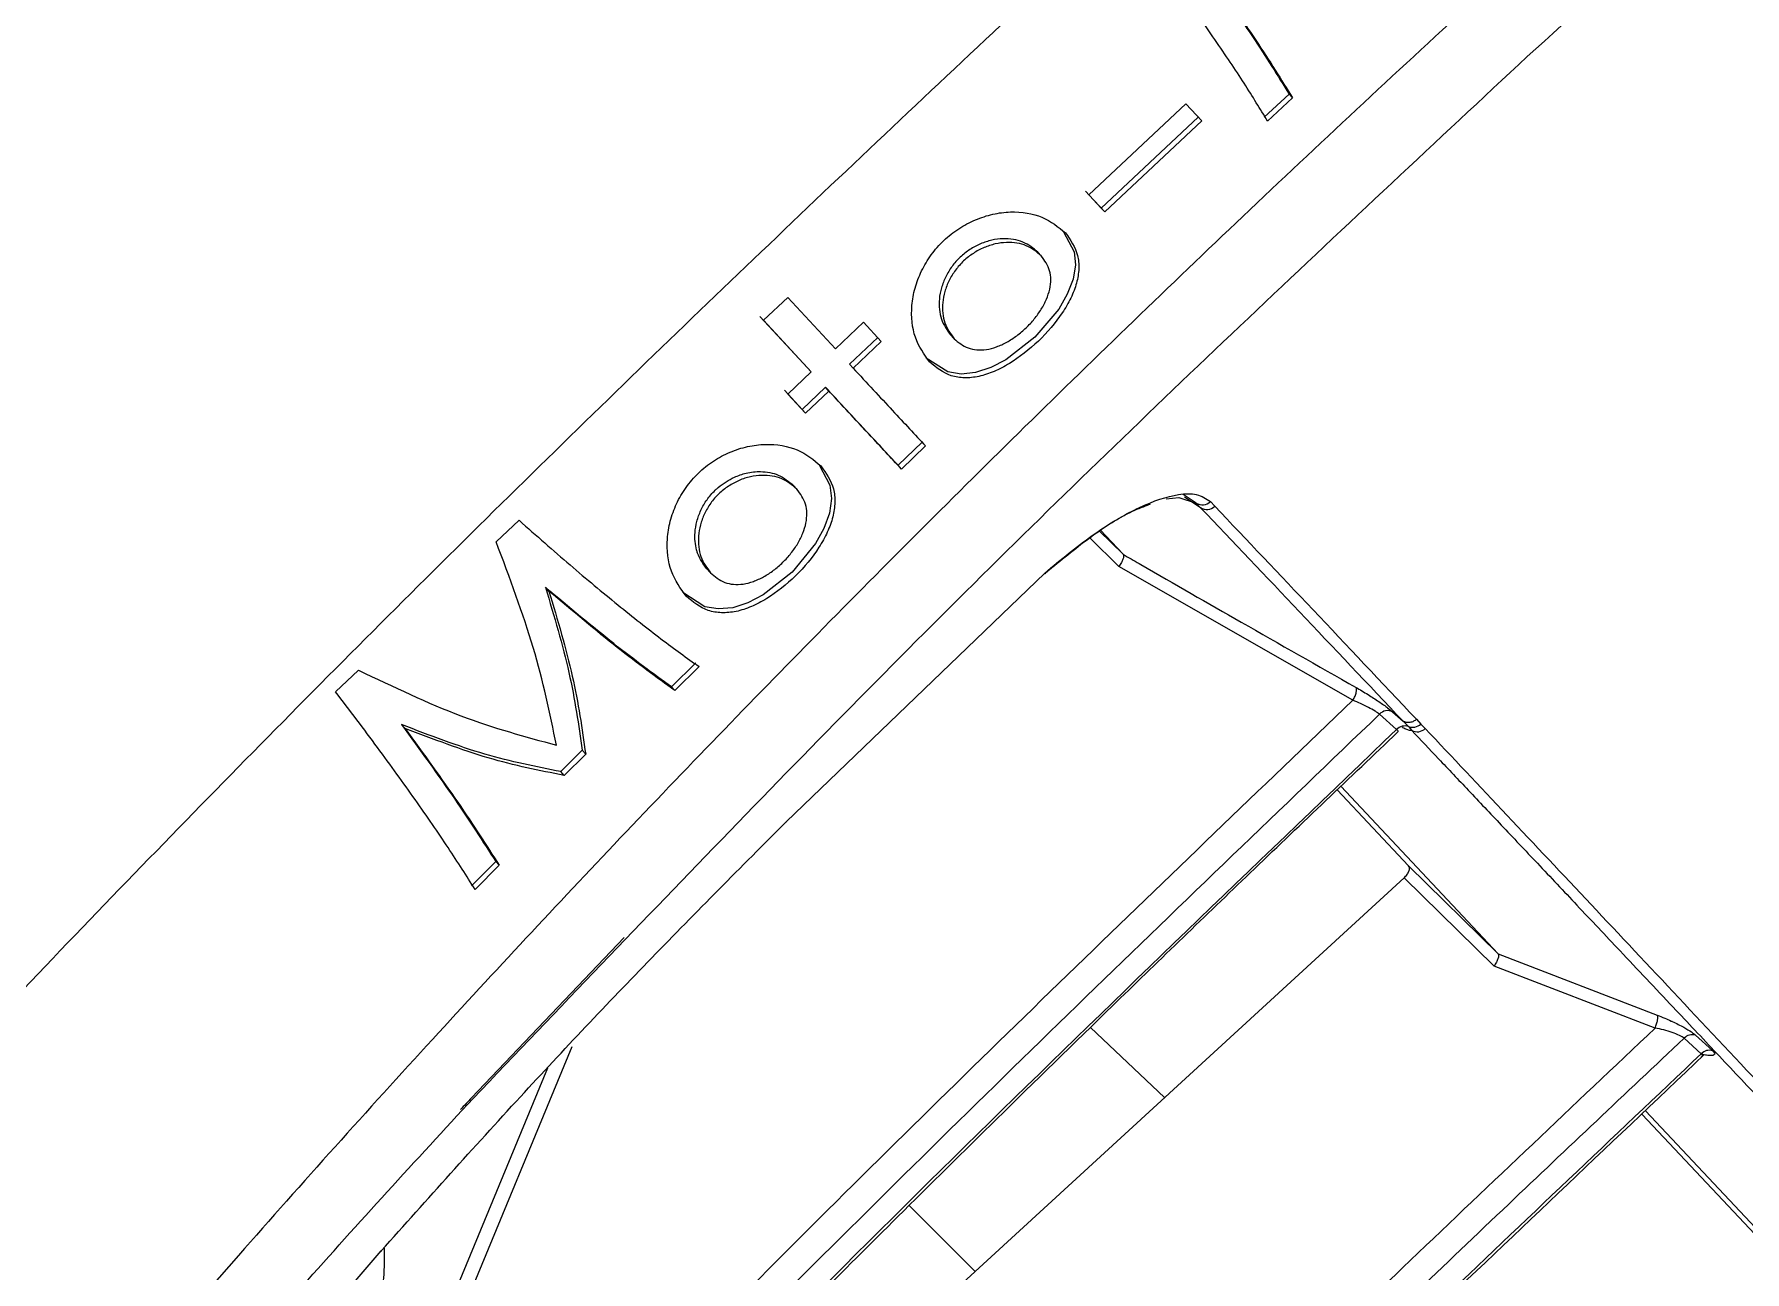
# Model space of a CAD drawing. Extents: x 0 to 84, y -21 to 126.
# Drawn here: x 12.407 to 15.33, y 61.543 to 63.659 of the extents above; entities that cross this region are included whole.
import ezdxf

# ---------------------------------------------------------------- set-up
doc = ezdxf.new("R2010")
doc.units = 0
doc.header["$MEASUREMENT"] = 0
doc.layers.add('1', color=4, linetype='Continuous')

# ---------------------------------------------------------------- blocks, each defined once
blk = doc.blocks.new('PRODIGY')
at = {"layer": '1', "color": 3, "linetype": 'Continuous', "lineweight": 25}
for p, q in [((14.5516, 63.5564), (14.5089, 63.5167)), ((14.5574, 63.55), (14.5148, 63.5102)), ((14.5574, 63.55), (14.5516, 63.5564)), ((14.2096, 63.3841), (14.3753, 63.5395)), ((14.3965, 63.5169), (14.2308, 63.3614)), ((14.3753, 63.5395), (14.4023, 63.5105)), ((14.4023, 63.5105), (14.2367, 63.3549)), ((14.2308, 63.3614), (14.2037, 63.3905)), ((14.2367, 63.3549), (14.2096, 63.3841)), ((14.2367, 63.3549), (14.2308, 63.3614)), ((14.1282, 63.2799), (14.1223, 63.2863)), ((14.1286, 63.2794), (14.1282, 63.2799)), ((13.6533, 63.1699), (13.6949, 63.2089)), ((13.6949, 63.2089), (13.7763, 63.1208)), ((13.7291, 63.088), (13.6475, 63.1763)), ((13.735, 63.0815), (13.6533, 63.1699)), ((13.7763, 63.1208), (13.8243, 63.1663)), ((13.8243, 63.1663), (13.8545, 63.1337)), ((13.8487, 63.1401), (13.8007, 63.0945)), ((13.8545, 63.1337), (13.8066, 63.0881)), ((13.9727, 63.1453), (13.9786, 63.1388)), ((13.6951, 63.0437), (13.735, 63.0815)), ((13.735, 63.0815), (13.7291, 63.088)), ((13.8066, 63.0881), (13.8007, 63.0945)), ((13.7196, 63.0173), (13.6892, 63.0501)), ((13.7594, 63.0553), (13.7196, 63.0173)), ((13.7653, 63.0488), (13.7255, 63.0109)), ((13.7653, 63.0488), (13.7594, 63.0553)), ((13.7255, 63.0109), (13.6951, 63.0437)), ((13.7255, 63.0109), (13.7196, 63.0173)), ((13.9246, 62.9615), (13.8836, 62.9219)), ((13.9304, 62.9551), (13.8894, 62.9154)), ((13.8894, 62.9154), (13.8836, 62.9219)), ((13.7107, 62.8811), (13.7048, 62.8876)), ((13.7111, 62.8807), (13.7107, 62.8811)), ((14.3929, 62.8573), (14.3708, 62.8719)), ((14.3098, 62.8538), (14.3149, 62.8559)), ((14.3414, 62.8648), (14.3635, 62.8668)), ((14.3635, 62.8668), (14.3929, 62.8573)), ((14.4004, 62.8494), (14.3729, 62.8676)), ((14.3929, 62.8573), (14.4004, 62.8494)), ((14.4172, 62.8598), (14.4246, 62.852)), ((13.1966, 62.7911), (13.2358, 62.8278)), ((14.2109, 62.7978), (14.2605, 62.7491)), ((14.268, 62.7697), (14.227, 62.8099)), ((14.2292, 62.8111), (14.268, 62.7697)), ((13.5565, 62.7451), (13.5623, 62.7387)), ((13.6922, 62.3125), (14.1343, 62.7373)), ((14.1343, 62.7373), (14.1444, 62.7467)), ((14.1345, 62.7363), (14.1445, 62.7456)), ((14.6606, 62.5202), (14.2605, 62.7491)), ((13.2869, 62.7068), (13.281, 62.7133)), ((13.5378, 62.5841), (13.4963, 62.5431)), ((12.9225, 62.5349), (12.9618, 62.5715)), ((13.5437, 62.5777), (13.5021, 62.5367)), ((13.5021, 62.5367), (13.4963, 62.5431)), ((14.7062, 62.4964), (14.7354, 62.4703)), ((14.7282, 62.5007), (14.7465, 62.4843)), ((13.041, 62.4722), (13.0351, 62.4786)), ((14.7465, 62.4843), (14.7556, 62.4754)), ((14.7556, 62.4754), (14.7614, 62.4685)), ((14.7692, 62.4877), (14.7765, 62.4796)), ((14.7765, 62.4796), (14.7841, 62.472)), ((13.3439, 62.4347), (13.3071, 62.3983)), ((13.3497, 62.4282), (13.3439, 62.4347)), ((13.3497, 62.4282), (13.313, 62.3918)), ((13.313, 62.3918), (13.3071, 62.3983)), ((14.7558, 62.237), (14.6337, 62.367)), ((14.6401, 62.3731), (14.909, 62.0865)), ((13.1961, 62.2445), (13.1549, 62.2032)), ((13.202, 62.2381), (13.1608, 62.1968)), ((13.202, 62.2381), (13.1961, 62.2445)), ((14.909, 62.0865), (14.7558, 62.237)), ((13.849, 61.3914), (14.7481, 62.2167)), ((14.7481, 62.2167), (14.9018, 62.0657)), ((13.4157, 62.1148), (13.1547, 61.8408)), ((14.909, 62.0865), (15.1806, 61.982)), ((15.177, 61.9598), (14.9018, 62.0657)), ((14.2122, 61.961), (14.339, 61.8412)), ((15.2559, 61.916), (15.2266, 61.9426)), ((15.2461, 61.9479), (15.2752, 61.9213)), ((13.326, 61.9276), (12.804, 60.6645)), ((12.7816, 60.6761), (13.285, 61.8919)), ((15.1608, 61.8183), (15.5554, 61.3981)), ((15.4043, 61.5469), (15.1547, 61.8124)), ((13.9023, 61.6565), (14.015, 61.5438)), ((12.7378, 61.273), (13.0003, 61.5791))]:
    blk.add_line(p, q, dxfattribs=at)
at = {"layer": '1', "color": 3, "linetype": 'Continuous', "lineweight": 25, "flags": 128}
for points in [[(14.1662, 63.3209), (14.1843, 63.287), (14.1864, 63.2643), (14.1825, 63.2398), (14.1727, 63.2143), (14.158, 63.1887), (14.1174, 63.1407), (14.0679, 63.1023), (14.0418, 63.0888), (14.0158, 63.0803), (13.9911, 63.0779), (13.9686, 63.0815), (13.9315, 63.105), (13.9315, 63.105)], [(13.7484, 62.9225), (13.7671, 62.888), (13.7696, 62.8649), (13.7661, 62.84), (13.7568, 62.8141), (13.7424, 62.7881), (13.7023, 62.7394), (13.6531, 62.7005), (13.627, 62.6869), (13.6009, 62.6785), (13.5761, 62.6763), (13.5533, 62.6802), (13.5156, 62.7045), (13.5156, 62.7045)], [(13.6922, 62.3125), (13.6927, 62.312), (13.6928, 62.3117), (13.6927, 62.3118), (13.6923, 62.3121)]]:
    blk.add_lwpolyline(points, dxfattribs=at)
at = {"layer": '1', "color": 3, "linetype": 'Continuous', "lineweight": 25}
for centre, radius, start, end in [((14.4035, 62.8736), 0.0194, 237.0552, 314.8648), ((14.4109, 62.8658), 0.0194, 237.0793, 314.8297), ((14.7202, 62.4835), 0.019, 64.8494, 137.1501), ((14.7495, 62.4569), 0.0194, 71.817, 136.6438), ((14.7627, 62.4939), 0.0199, 248.8823, 314.0011), ((14.7704, 62.4859), 0.0196, 242.7525, 314.6668), ((15.2408, 61.929), 0.0196, 74.2464, 136.0579), ((15.27, 61.9024), 0.0196, 74.6517, 136.062)]:
    blk.add_arc(centre, radius, start, end, dxfattribs=at)
for points, knots in [([(9.9071, 61.4994), (10.0344, 61.6178), (10.2936, 61.8591), (10.674, 62.2138), (11.0381, 62.5536), (11.3708, 62.8642), (11.6721, 63.1456), (11.9421, 63.3978), (12.2073, 63.6454), (12.4768, 63.8969), (12.7617, 64.1627), (13.0468, 64.4283), (13.3194, 64.6822), (13.5794, 64.9241), (13.829, 65.1563), (14.0937, 65.4023), (14.3852, 65.673), (14.7122, 65.9766), (15.0677, 66.3063), (15.4502, 66.6609), (15.8584, 67.0394), (16.2987, 67.448), (16.7561, 67.8725), (17.0665, 68.1614), (17.2195, 68.3038)], [0, 0, 0, 0, 0.052205, 0.106329, 0.156158, 0.201702, 0.242965, 0.279941, 0.312633, 0.351893, 0.390616, 0.429625, 0.468921, 0.502488, 0.536262, 0.571311, 0.611052, 0.65574, 0.705379, 0.756722, 0.812476, 0.872629, 0.937199, 1, 1, 1, 1]), ([(18.6647, 67.4283), (18.3332, 67.2006), (17.6736, 66.7476), (16.7295, 66.0094), (15.8109, 65.2516), (14.9176, 64.4679), (14.0492, 63.67), (13.2016, 62.8605), (12.3829, 62.0294), (11.5877, 61.1661), (11.0913, 60.5598), (10.8417, 60.2549)], [0, 0, 0, 0, 0.113392, 0.225638, 0.337341, 0.448782, 0.560232, 0.669481, 0.778832, 0.888787, 1, 1, 1, 1]), ([(19.1252, 66.9306), (18.9895, 66.8481), (18.7154, 66.6813), (18.3058, 66.4177), (17.8928, 66.1409), (17.4774, 65.8497), (17.0718, 65.5528), (16.6068, 65.1982), (16.0781, 64.7748), (15.4721, 64.2613), (14.935, 63.7807), (14.4755, 63.352), (14.1031, 62.9927), (13.7483, 62.6382), (13.411, 62.2891), (13.081, 61.9352), (12.6875, 61.4971), (12.2391, 60.9706), (11.7529, 60.3642), (11.4503, 59.9542), (11.3012, 59.7521)], [0, 0, 0, 0, 0.044709, 0.090349, 0.13691, 0.184379, 0.232745, 0.277954, 0.348418, 0.422679, 0.500679, 0.550525, 0.598903, 0.645795, 0.691185, 0.735062, 0.781563, 0.856423, 0.929252, 1, 1, 1, 1]), ([(14.9585, 63.6205), (15.272, 63.9035), (15.899, 64.4694), (16.5575, 64.9985), (16.8868, 65.2631)], [0, 0, 0, 0, 0.499996, 1, 1, 1, 1]), ([(13.4874, 64.9679), (13.0503, 64.5586), (12.3785, 63.9295), (11.1802, 62.783), (10.4172, 62.0482), (9.8858, 61.5364)], [0, 0, 0, 0, 0.360925, 0.554871, 1, 1, 1, 1]), ([(14.5148, 63.5102), (14.5022, 63.531), (14.4769, 63.5726), (14.4261, 63.6483), (14.368, 63.7311), (14.3231, 63.7916), (14.3007, 63.8218)], [0, 0, 0, 0, 0.250229, 0.50041, 0.750312, 1, 1, 1, 1]), ([(14.4064, 63.7732), (14.4355, 63.7321), (14.494, 63.6498), (14.5323, 63.5876), (14.5516, 63.5564)], [0, 0, 0, 0, 0.499441, 1, 1, 1, 1]), ([(14.4122, 63.7668), (14.4414, 63.7257), (14.4998, 63.6433), (14.5382, 63.5811), (14.5574, 63.55)], [0, 0, 0, 0, 0.499439, 1, 1, 1, 1]), ([(13.1573, 61.8396), (13.449, 62.145), (14.0323, 62.7559), (14.6497, 63.3323), (14.9585, 63.6205)], [0, 0, 0, 0, 0.49999, 1, 1, 1, 1]), ([(13.9374, 63.0985), (13.9281, 63.1116), (13.9096, 63.1375), (13.9045, 63.1853), (13.9116, 63.2248), (13.9229, 63.2543), (13.9394, 63.2821), (13.9609, 63.3069), (13.9868, 63.3271), (14.0154, 63.3422), (14.0455, 63.352), (14.0854, 63.3571), (14.1328, 63.3493), (14.1573, 63.3292), (14.1696, 63.3191)], [0, 0, 0, 0, 0.125007, 0.249246, 0.311996, 0.37462, 0.437084, 0.499445, 0.561818, 0.624321, 0.687032, 0.750013, 0.874729, 1, 1, 1, 1]), ([(14.1696, 63.3191), (14.1781, 63.307), (14.1908, 63.2889), (14.1932, 63.2581), (14.1894, 63.2335), (14.1794, 63.2078), (14.1596, 63.1736), (14.1247, 63.1328), (14.0825, 63.0997), (14.0476, 63.0815), (14.0214, 63.0728), (13.9967, 63.0705), (13.9662, 63.075), (13.9489, 63.0891), (13.9374, 63.0985)], [0, 0, 0, 0, 0.125161, 0.187417, 0.249724, 0.312251, 0.374849, 0.499704, 0.624302, 0.686776, 0.749444, 0.812037, 0.874514, 1, 1, 1, 1]), ([(14.1223, 63.2863), (14.1145, 63.2928), (14.0988, 63.3058), (14.069, 63.3105), (14.0437, 63.3072), (14.0244, 63.3009), (14.006, 63.2912), (13.9892, 63.2781), (13.9752, 63.2622), (13.9644, 63.2442), (13.957, 63.2253), (13.9522, 63.2001), (13.9553, 63.1698), (13.9672, 63.1531), (13.9732, 63.1447)], [0, 0, 0, 0, 0.124912, 0.249155, 0.311995, 0.374608, 0.436986, 0.499269, 0.561583, 0.624086, 0.686886, 0.749882, 0.874626, 1, 1, 1, 1]), ([(14.1282, 63.2799), (14.1203, 63.2864), (14.1047, 63.2994), (14.0749, 63.3041), (14.0496, 63.3008), (14.0303, 63.2945), (14.0119, 63.2847), (13.9951, 63.2717), (13.981, 63.2557), (13.9702, 63.2378), (13.9628, 63.2189), (13.9581, 63.1936), (13.9611, 63.1634), (13.9731, 63.1467), (13.9791, 63.1383)], [0, 0, 0, 0, 0.124908, 0.249156, 0.311991, 0.374602, 0.436985, 0.499269, 0.561582, 0.624083, 0.686884, 0.74988, 0.874631, 1, 1, 1, 1]), ([(13.9791, 63.1383), (13.9866, 63.132), (13.9978, 63.1227), (14.0179, 63.1187), (14.0343, 63.1192), (14.0517, 63.1238), (14.0693, 63.1319), (14.0865, 63.1429), (14.1025, 63.1565), (14.1167, 63.1719), (14.1285, 63.1885), (14.1376, 63.2058), (14.145, 63.2286), (14.1451, 63.256), (14.1338, 63.2719), (14.1282, 63.2799)], [0, 0, 0, 0, 0.124951, 0.1871028, 0.2495363, 0.3122449, 0.3748096, 0.4373324, 0.4997729, 0.5622087, 0.6247013, 0.6872916, 0.7501398, 0.874667, 1, 1, 1, 1]), ([(13.8066, 63.0881), (13.8298, 63.063), (13.8765, 63.0128), (13.9124, 62.9743), (13.9304, 62.9551)], [0, 0, 0, 0, 0.498282, 1, 1, 1, 1]), ([(13.8836, 62.9219), (13.8656, 62.9411), (13.8296, 62.9796), (13.7828, 63.0301), (13.7594, 63.0553)], [0, 0, 0, 0, 0.4999284, 1, 1, 1, 1]), ([(13.8894, 62.9154), (13.8715, 62.9347), (13.8355, 62.9732), (13.7887, 63.0236), (13.7653, 63.0488)], [0, 0, 0, 0, 0.4999284, 1, 1, 1, 1]), ([(13.5214, 62.698), (13.5119, 62.7113), (13.4928, 62.7379), (13.4869, 62.7862), (13.4933, 62.8263), (13.5041, 62.8562), (13.5203, 62.8843), (13.5416, 62.9094), (13.5674, 62.9299), (13.5961, 62.9451), (13.6264, 62.9549), (13.6666, 62.9597), (13.7144, 62.9516), (13.7393, 62.931), (13.7518, 62.9207)], [0, 0, 0, 0, 0.12496, 0.249244, 0.312046, 0.374671, 0.43709, 0.499409, 0.561769, 0.62425, 0.686968, 0.74997, 0.874715, 1, 1, 1, 1]), ([(13.7518, 62.9207), (13.7604, 62.9084), (13.7734, 62.89), (13.7764, 62.8587), (13.773, 62.8338), (13.7634, 62.8076), (13.7441, 62.7729), (13.7098, 62.7314), (13.6678, 62.6979), (13.6328, 62.6796), (13.6066, 62.671), (13.5817, 62.6689), (13.5508, 62.6738), (13.5332, 62.6884), (13.5214, 62.698)], [0, 0, 0, 0, 0.125152, 0.187399, 0.249724, 0.312278, 0.374882, 0.499701, 0.62431, 0.686784, 0.749418, 0.811971, 0.874453, 1, 1, 1, 1]), ([(13.5569, 62.7446), (13.5508, 62.753), (13.5435, 62.7628), (13.5371, 62.7844), (13.5352, 62.8025), (13.5391, 62.8259), (13.546, 62.8451), (13.5565, 62.8633), (13.566, 62.8744), (13.5729, 62.881), (13.5828, 62.89), (13.6005, 62.901), (13.6255, 62.9096), (13.6518, 62.9124), (13.6818, 62.9067), (13.6968, 62.8942), (13.7048, 62.8876)], [0, 0, 0, 0, 0.124272, 0.145263, 0.2489, 0.311564, 0.374073, 0.436852, 0.499403, 0.501769, 0.520987, 0.617747, 0.683258, 0.764538, 0.874666, 1, 1, 1, 1]), ([(13.7107, 62.8811), (13.7027, 62.8878), (13.6868, 62.901), (13.6568, 62.906), (13.6313, 62.9029), (13.6119, 62.8966), (13.5934, 62.8867), (13.5767, 62.8736), (13.5628, 62.8574), (13.5522, 62.8392), (13.5451, 62.82), (13.5408, 62.7944), (13.5444, 62.7638), (13.5566, 62.7467), (13.5628, 62.7382)], [0, 0, 0, 0, 0.124876, 0.249121, 0.311989, 0.374597, 0.436947, 0.499218, 0.561521, 0.624036, 0.68686, 0.749861, 0.874609, 1, 1, 1, 1]), ([(13.5628, 62.7382), (13.5705, 62.7317), (13.5819, 62.7221), (13.6022, 62.7179), (13.6187, 62.7182), (13.6362, 62.7227), (13.6539, 62.7309), (13.671, 62.742), (13.6869, 62.7557), (13.7009, 62.7714), (13.7126, 62.7882), (13.7214, 62.8058), (13.7284, 62.829), (13.728, 62.8568), (13.7165, 62.873), (13.7107, 62.8811)], [0, 0, 0, 0, 0.124935, 0.1870729, 0.2495026, 0.3122232, 0.3747822, 0.437293, 0.4997343, 0.5621621, 0.624651, 0.6872384, 0.7501239, 0.8746822, 1, 1, 1, 1]), ([(14.1444, 62.7467), (14.1716, 62.7687), (14.2237, 62.8107), (14.3005, 62.8546), (14.3568, 62.8734), (14.3965, 62.8741), (14.41, 62.8648), (14.4172, 62.8598)], [0, 0, 0, 0, 0.230392, 0.441249, 0.685504, 0.832405, 1, 1, 1, 1]), ([(14.1419, 62.7433), (14.166, 62.7631), (14.214, 62.8025), (14.2728, 62.8398), (14.3002, 62.8502), (14.3098, 62.8538)], [0, 0, 0, 0, 0.395742, 0.787984, 1, 1, 1, 1]), ([(14.4004, 62.8494), (14.456, 62.7909), (14.5669, 62.6742), (14.6867, 62.5475), (14.7465, 62.4843)], [0, 0, 0, 0, 0.5012125, 1, 1, 1, 1]), ([(14.4246, 62.852), (14.4799, 62.7937), (14.5903, 62.6773), (14.7096, 62.5509), (14.7692, 62.4877)], [0, 0, 0, 0, 0.500017, 1, 1, 1, 1]), ([(13.2358, 62.8278), (13.2652, 62.8019), (13.3239, 62.7501), (13.4054, 62.6823), (13.4806, 62.6228), (13.5226, 62.5927), (13.5437, 62.5777)], [0, 0, 0, 0, 0.250828, 0.500688, 0.749472, 1, 1, 1, 1]), ([(13.2997, 62.4436), (13.2884, 62.498), (13.2659, 62.6071), (13.2198, 62.7297), (13.1966, 62.7911)], [0, 0, 0, 0, 0.498624, 1, 1, 1, 1]), ([(14.268, 62.7697), (14.2683, 62.7693), (14.2688, 62.7684), (14.2689, 62.7656), (14.268, 62.7614), (14.2656, 62.7565), (14.263, 62.7523), (14.2614, 62.7502), (14.2605, 62.7491)], [0, 0, 0, 0, 0.139871, 0.27245, 0.507804, 0.738363, 0.866307, 1, 1, 1, 1]), ([(14.268, 62.7697), (14.2692, 62.769), (14.2794, 62.7631), (14.3466, 62.7243), (14.4779, 62.6489), (14.6005, 62.5793), (14.666, 62.5422)], [0, 0, 0, 0, 0.0092999, 0.0770224, 0.507619, 1, 1, 1, 1]), ([(14.1343, 62.7373), (14.1345, 62.7368), (14.135, 62.7361), (14.1345, 62.7364), (14.1343, 62.7364)], [0, 0, 0, 0, 0.6547783, 1, 1, 1, 1]), ([(14.1442, 62.7457), (14.1444, 62.7456), (14.145, 62.7453), (14.1447, 62.7461), (14.1444, 62.7467)], [0, 0, 0, 0, 0.247787, 1, 1, 1, 1]), ([(13.4963, 62.5431), (13.4649, 62.5659), (13.402, 62.6116), (13.3214, 62.6793), (13.281, 62.7133)], [0, 0, 0, 0, 0.499174, 1, 1, 1, 1]), ([(13.281, 62.7133), (13.2957, 62.6638), (13.3252, 62.5649), (13.3376, 62.478), (13.3439, 62.4347)], [0, 0, 0, 0, 0.500962, 1, 1, 1, 1]), ([(13.2869, 62.7068), (13.3016, 62.6573), (13.331, 62.5584), (13.3435, 62.4716), (13.3497, 62.4282)], [0, 0, 0, 0, 0.500961, 1, 1, 1, 1]), ([(13.5021, 62.5367), (13.4707, 62.5595), (13.4079, 62.6051), (13.3273, 62.6729), (13.2869, 62.7068)], [0, 0, 0, 0, 0.499175, 1, 1, 1, 1]), ([(12.9618, 62.5715), (13.0211, 62.5432), (13.14, 62.4866), (13.2464, 62.4579), (13.2997, 62.4436)], [0, 0, 0, 0, 0.49898, 1, 1, 1, 1]), ([(14.6606, 62.5202), (14.3448, 62.2173), (13.713, 61.6114), (13.107, 60.9802), (12.804, 60.6645)], [0, 0, 0, 0, 0.49994, 1, 1, 1, 1]), ([(13.1608, 62.1968), (13.1461, 62.2199), (13.1166, 62.2664), (13.0596, 62.3491), (12.9953, 62.4386), (12.9468, 62.5027), (12.9225, 62.5349)], [0, 0, 0, 0, 0.249011, 0.499922, 0.749432, 1, 1, 1, 1]), ([(14.6606, 62.5202), (14.6613, 62.5215), (14.6627, 62.5238), (14.6648, 62.5284), (14.6667, 62.5337), (14.6672, 62.5381), (14.6669, 62.5408), (14.6663, 62.5417), (14.666, 62.5422)], [0, 0, 0, 0, 0.136801, 0.267148, 0.499984, 0.732884, 0.863181, 1, 1, 1, 1]), ([(14.7062, 62.4964), (14.7052, 62.4972), (14.7031, 62.4987), (14.697, 62.5026), (14.6873, 62.508), (14.674, 62.5148), (14.665, 62.5184), (14.6606, 62.5202)], [0, 0, 0, 0, 0.119721, 0.242588, 0.495156, 0.750297, 1, 1, 1, 1]), ([(14.666, 62.5422), (14.6693, 62.5402), (14.6761, 62.5364), (14.683, 62.5321), (14.6865, 62.5299)], [0, 0, 0, 0, 0.496605, 1, 1, 1, 1]), ([(14.6865, 62.5299), (14.6928, 62.5259), (14.7053, 62.518), (14.72, 62.5075), (14.7257, 62.5028), (14.7282, 62.5007)], [0, 0, 0, 0, 0.368483, 0.722562, 1, 1, 1, 1]), ([(12.7401, 60.5244), (13.0605, 60.8602), (13.7011, 61.5319), (14.3712, 62.1749), (14.7062, 62.4964)], [0, 0, 0, 0, 0.500027, 1, 1, 1, 1]), ([(14.7354, 62.4703), (14.51, 62.2543), (14.0591, 61.8224), (13.397, 61.1599), (12.9674, 60.7072), (12.7526, 60.4808)], [0, 0, 0, 0, 0.333306, 0.666645, 1, 1, 1, 1]), ([(12.7694, 60.4922), (12.8216, 60.5477), (12.9283, 60.6614), (13.0844, 60.8251), (13.2305, 60.9768), (13.3573, 61.1073), (13.4646, 61.2168), (13.5553, 61.3089), (13.6482, 61.4028), (13.7594, 61.5144), (13.9017, 61.6563), (14.0726, 61.825), (14.2724, 62.0202), (14.4968, 62.237), (14.6554, 62.3879), (14.737, 62.4655)], [0, 0, 0, 0, 0.082062, 0.167936, 0.243518, 0.308809, 0.363809, 0.408517, 0.447983, 0.506003, 0.578089, 0.664239, 0.764452, 0.878728, 1, 1, 1, 1]), ([(13.0351, 62.4786), (13.0668, 62.4349), (13.1302, 62.3474), (13.1741, 62.2788), (13.1961, 62.2445)], [0, 0, 0, 0, 0.499752, 1, 1, 1, 1]), ([(13.3071, 62.3983), (13.2648, 62.4066), (13.1801, 62.4232), (13.0835, 62.4601), (13.0351, 62.4786)], [0, 0, 0, 0, 0.498905, 1, 1, 1, 1]), ([(13.041, 62.4722), (13.0727, 62.4285), (13.136, 62.341), (13.18, 62.2724), (13.202, 62.2381)], [0, 0, 0, 0, 0.4997497, 1, 1, 1, 1]), ([(13.313, 62.3918), (13.2707, 62.4001), (13.186, 62.4167), (13.0894, 62.4537), (13.041, 62.4722)], [0, 0, 0, 0, 0.498908, 1, 1, 1, 1]), ([(14.7366, 62.466), (14.7373, 62.4662), (14.7386, 62.4665), (14.7377, 62.4682), (14.7361, 62.4696), (14.7354, 62.4703)], [0, 0, 0, 0, 0.411755, 0.708934, 1, 1, 1, 1]), ([(14.7614, 62.4685), (14.7606, 62.4684), (14.7591, 62.4681), (14.7532, 62.47), (14.7482, 62.472), (14.7451, 62.4735), (14.7448, 62.4736)], [0, 0, 0, 0, 0.335899, 0.686549, 0.972202, 1, 1, 1, 1]), ([(14.7692, 62.4877), (14.7676, 62.4865), (14.7643, 62.4838), (14.7582, 62.482), (14.7519, 62.4819), (14.7483, 62.4835), (14.7465, 62.4843)], [0, 0, 0, 0, 0.243391, 0.500013, 0.756592, 1, 1, 1, 1]), ([(14.7614, 62.4685), (14.7766, 62.4525), (14.8084, 62.4188), (14.8592, 62.365), (14.9155, 62.3055), (14.9773, 62.2401), (15.0449, 62.1685), (15.1221, 62.0866), (15.2017, 62.0021), (15.282, 61.917), (15.357, 61.8373), (15.4309, 61.759), (15.4933, 61.6927), (15.5447, 61.6381), (15.5879, 61.5923), (15.6339, 61.5434), (15.6828, 61.4916), (15.7346, 61.4366), (15.8137, 61.3527), (15.9194, 61.2406), (16.06, 61.0912), (16.2118, 60.9297), (16.3758, 60.755), (16.5424, 60.5776), (16.6738, 60.4376), (16.7687, 60.3364), (16.8283, 60.273), (16.89, 60.2071), (16.9541, 60.1388), (17.0205, 60.0681), (17.0753, 60.0096), (17.1176, 59.9645), (17.1535, 59.9262), (17.2014, 59.8751), (17.2667, 59.8055), (17.3477, 59.7191), (17.4447, 59.6156), (17.5156, 59.5399), (17.5537, 59.4992)], [0, 0, 0, 0, 0.0207249, 0.0434593, 0.0682033, 0.0949565, 0.1237193, 0.1544914, 0.1918334, 0.221797, 0.2516048, 0.2812569, 0.3085089, 0.323986, 0.3404195, 0.3578097, 0.3761561, 0.3954591, 0.4157182, 0.4638833, 0.511317, 0.5674577, 0.6247894, 0.6817665, 0.7369415, 0.7557169, 0.7750714, 0.7950049, 0.8155178, 0.8366099, 0.8582813, 0.8672978, 0.8763456, 0.8918576, 0.911979, 0.9367099, 0.9660503, 1, 1, 1, 1]), ([(14.7841, 62.472), (14.8771, 62.3734), (15.0631, 62.1761), (15.3699, 61.8493), (15.6938, 61.5039), (16.0343, 61.1414), (16.3899, 60.7622), (16.7639, 60.3644), (17.1555, 59.9486), (17.4339, 59.6527), (17.573, 59.5047)], [0, 0, 0, 0, 0.1249882, 0.249985, 0.3749889, 0.4999978, 0.6250049, 0.7500086, 0.8750077, 1, 1, 1, 1]), ([(13.0003, 61.5791), (13.0792, 61.6672), (13.2305, 61.8363), (13.4616, 62.0809), (13.6153, 62.2353), (13.6922, 62.3125)], [0, 0, 0, 0, 0.352414, 0.676105, 1, 1, 1, 1]), ([(14.7481, 62.2167), (14.7499, 62.2185), (14.7535, 62.2222), (14.7566, 62.2282), (14.7578, 62.2336), (14.7565, 62.2359), (14.7558, 62.237)], [0, 0, 0, 0, 0.248113, 0.497329, 0.74664, 1, 1, 1, 1]), ([(14.909, 62.0865), (14.9093, 62.0856), (14.9099, 62.0838), (14.9087, 62.0785), (14.906, 62.0723), (14.9033, 62.068), (14.9018, 62.0657)], [0, 0, 0, 0, 0.251706, 0.500571, 0.738814, 1, 1, 1, 1]), ([(15.177, 61.9598), (15.1775, 61.9611), (15.1785, 61.9635), (15.18, 61.9682), (15.1813, 61.9736), (15.1816, 61.978), (15.1813, 61.9807), (15.1809, 61.9816), (15.1806, 61.982)], [0, 0, 0, 0, 0.1364304, 0.2665041, 0.5, 0.7334355, 0.8635406, 1, 1, 1, 1]), ([(15.1806, 61.982), (15.1849, 61.9803), (15.1929, 61.9772), (15.2009, 61.9736), (15.2046, 61.9719)], [0, 0, 0, 0, 0.536221, 1, 1, 1, 1]), ([(15.2046, 61.9719), (15.2052, 61.9716), (15.2128, 61.9683), (15.2253, 61.9617), (15.2391, 61.9536), (15.244, 61.9496), (15.2461, 61.9479)], [0, 0, 0, 0, 0.0338963, 0.4271938, 0.7487035, 1, 1, 1, 1]), ([(13.4478, 60.2052), (13.5841, 60.3432), (13.8469, 60.6093), (14.231, 60.9885), (14.5877, 61.3351), (14.9163, 61.6498), (15.1266, 61.8482), (15.2266, 61.9426)], [0, 0, 0, 0, 0.234115, 0.451178, 0.651175, 0.834112, 1, 1, 1, 1]), ([(15.177, 61.9598), (14.8982, 61.6957), (14.3404, 61.1674), (13.7975, 60.624), (13.5259, 60.3523)], [0, 0, 0, 0, 0.499948, 1, 1, 1, 1]), ([(15.2266, 61.9426), (15.2256, 61.9434), (15.2235, 61.9449), (15.2169, 61.9482), (15.2064, 61.9524), (15.1918, 61.957), (15.182, 61.9589), (15.177, 61.9598)], [0, 0, 0, 0, 0.117203, 0.23809, 0.48851, 0.744782, 1, 1, 1, 1]), ([(15.2559, 61.916), (14.9534, 61.6294), (14.3483, 61.0561), (13.761, 60.4649), (13.4674, 60.1692)], [0, 0, 0, 0, 0.499975, 1, 1, 1, 1]), ([(13.4945, 60.1897), (13.7517, 60.4489), (14.3311, 61.033), (14.9284, 61.5991), (15.2605, 61.9139)], [0, 0, 0, 0, 0.443863, 1, 1, 1, 1]), ([(15.2557, 61.9102), (15.2567, 61.9108), (15.2585, 61.9117), (15.258, 61.9139), (15.2566, 61.9153), (15.2559, 61.916)], [0, 0, 0, 0, 0.407929, 0.707552, 1, 1, 1, 1]), ([(15.2752, 61.9213), (15.2769, 61.9194), (15.2801, 61.9157), (15.2775, 61.913), (15.2705, 61.9126), (15.2628, 61.9136), (15.2581, 61.9147), (15.2567, 61.9151)], [0, 0, 0, 0, 0.251482, 0.477513, 0.750157, 0.926263, 1, 1, 1, 1]), ([(12.5094, 61.1), (12.6268, 61.2405), (12.8365, 61.4915), (13.0593, 61.7333), (13.1573, 61.8396)], [0, 0, 0, 0, 0.559966, 1, 1, 1, 1]), ([(13.1547, 61.8408), (13.1516, 61.8374), (13.1453, 61.8307), (13.1391, 61.824), (13.136, 61.8206)], [0, 0, 0, 0, 0.5000917, 1, 1, 1, 1]), ([(13.0056, 61.5835), (13.0057, 61.567), (13.0058, 61.5285), (12.9904, 61.4566), (12.9647, 61.3795), (12.9305, 61.3077), (12.8913, 61.2491), (12.8582, 61.2186), (12.8338, 61.2075), (12.8234, 61.2089), (12.8182, 61.2096)], [0, 0, 0, 0, 0.106093, 0.247094, 0.392318, 0.541702, 0.693554, 0.84731, 0.923894, 1, 1, 1, 1]), ([(13.0003, 61.5791), (13.0007, 61.579), (13.0015, 61.5787), (13.0016, 61.5791), (13.001, 61.5798), (13.001, 61.5799)], [0, 0, 0, 0, 0.462401, 0.943881, 1, 1, 1, 1])]:
    blk.add_open_spline(points, degree=3, knots=knots, dxfattribs=at)

msp = doc.modelspace()

# ---------------------------------------------------------------- block references
at = {"layer": '1'}
msp.add_blockref('PRODIGY', (0, 0), dxfattribs=at)

doc.saveas('drawing.dxf')
